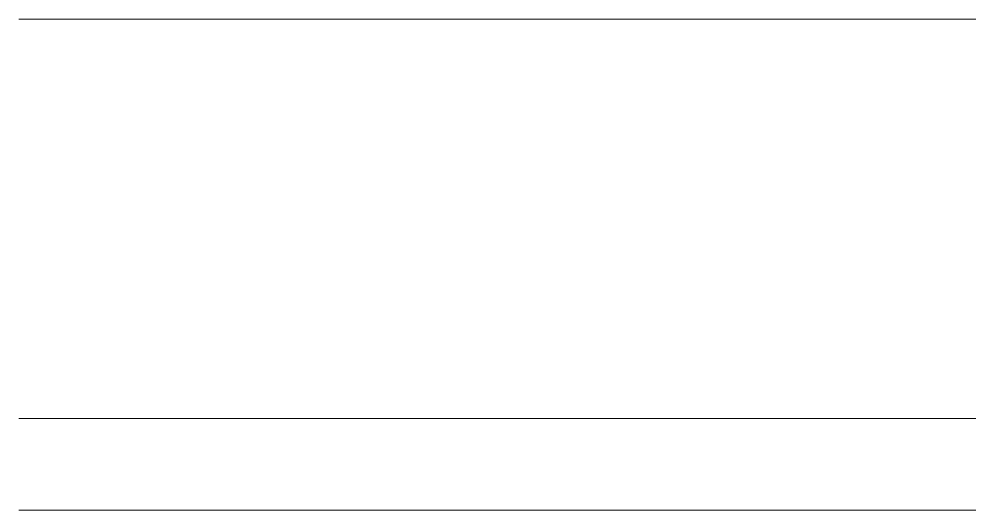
# Model space of a CAD drawing. Header units: inches. Extents: x 841 to 14369, y -5431 to -3225.
# Drawn here: x 11930 to 12429.2, y -4038.7 to -3780.7 of the extents above; entities that cross this region are included whole.
import ezdxf
from ezdxf.xclip import XClip

# ---------------------------------------------------------------- set-up
doc = ezdxf.new("R2010")
doc.units = ezdxf.units.IN
doc.header["$MEASUREMENT"] = 0
doc.header["$XCLIPFRAME"] = 0
doc.linetypes.add('INC-200$0$NBK_CenterX2', pattern=[1.083333, 0.666667, -0.125, 0.166667, -0.125])
doc.linetypes.add('NBK_CenterX2', pattern=[1.083333, 0.666667, -0.125, 0.166667, -0.125])
doc.layers.add('!Gridline', color=112, linetype='NBK_CenterX2', lineweight=5)
doc.layers.add('INC-200$0$!Gridline', color=112, linetype='INC-200$0$NBK_CenterX2', lineweight=5)
doc.layers.add('!Viewport', color=250, linetype='Continuous', lineweight=0, plot=False)

# ---------------------------------------------------------------- blocks, each defined once
blk = doc.blocks.new('A$C5F5E0522')
for p, q in [((442.95, 0), (-1655, 0)), ((-1655, -258), (442.95, -258))]:
    blk.add_line(p, q)
blk = doc.blocks.new('GRID_ELEV WEST_W')
at = {"layer": '!Gridline'}
for p, q in [((-475.94, 8.48), (1164.09, 8.48)), ((-475.94, -147.77), (1164.09, -147.77)), ((-475.94, -183.48), (1164.09, -183.48))]:
    blk.add_line(p, q, dxfattribs=at)

msp = doc.modelspace()

# ---------------------------------------------------------------- block references
at = {"layer": '!Viewport', "color": 1}
msp.add_blockref('A$C5F5E0522', (13901.72, -3780.72), dxfattribs=at)
at = {"layer": 'INC-200$0$!Gridline'}
ref = msp.add_blockref('GRID_ELEV WEST_W', (12569.66, -3792.12), dxfattribs=dict(at, xscale=1.344, yscale=1.344, zscale=1.344))
XClip(ref).set_block_clipping_path([(-8786.922099755, -296.1352419663), (1098.9748672036, 683.7940378179)])

doc.saveas('drawing.dxf')
